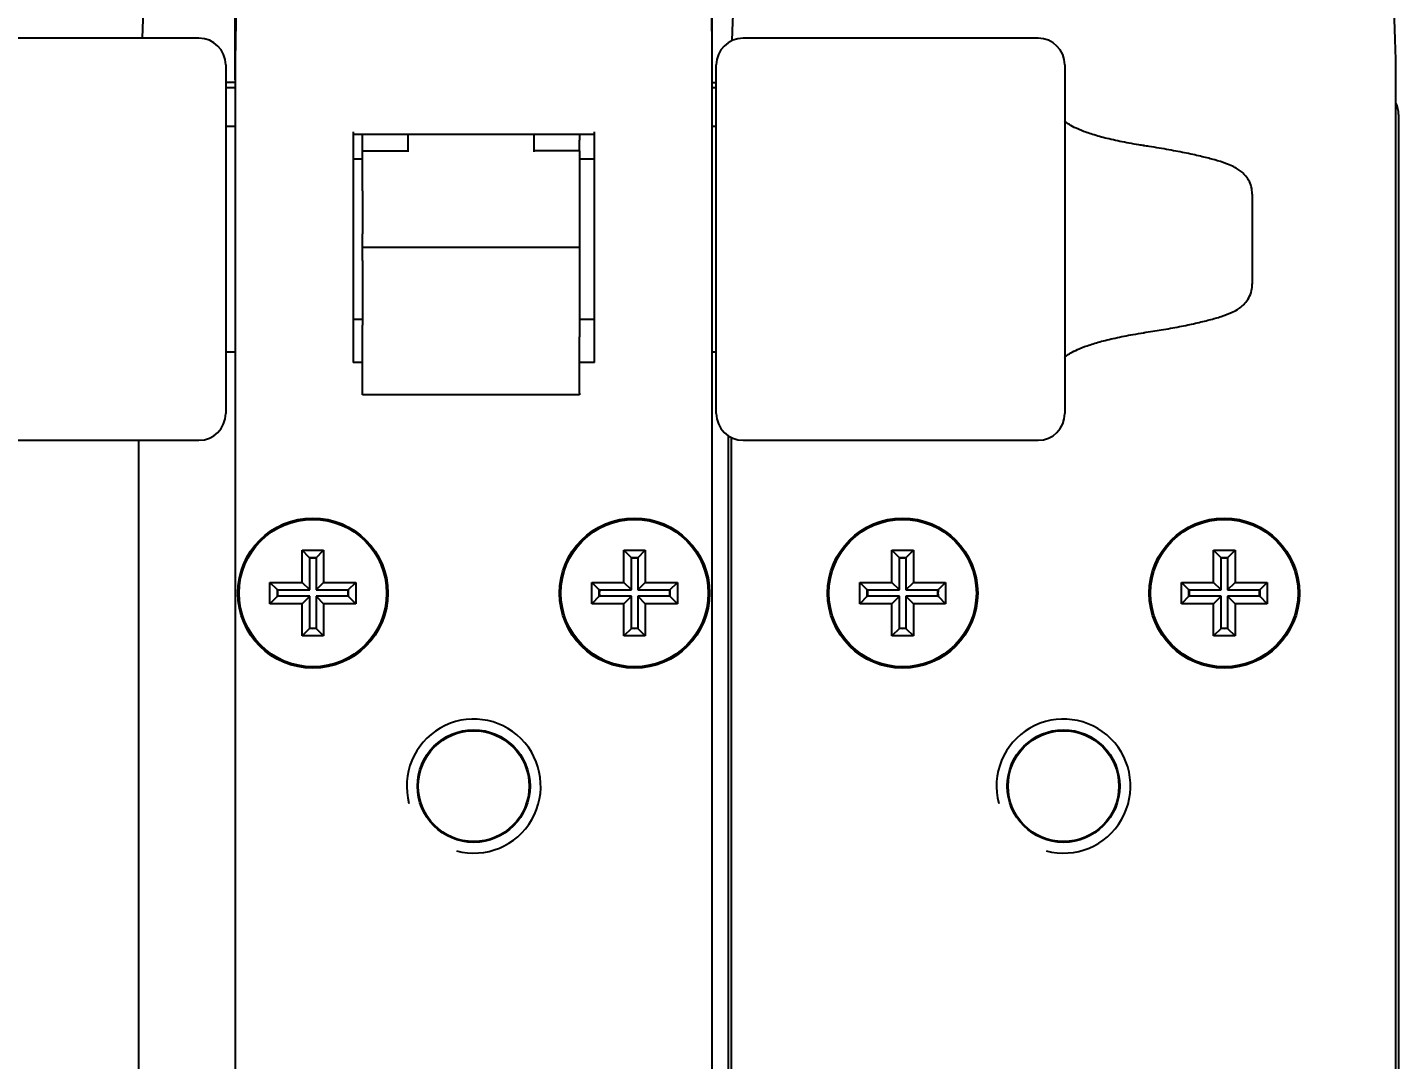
# Model space of a CAD drawing. Header units: millimetres. Extents: x -31 to 615, y 317 to 594.
# Drawn here: x -4.4 to 46.8, y 359.6 to 398.1 of the extents above; entities that cross this region are included whole.
import ezdxf
from ezdxf.enums import TextEntityAlignment as Align

# ---------------------------------------------------------------- set-up
doc = ezdxf.new("R2010")
doc.units = ezdxf.units.MM
doc.layers.add('Default', color=7, linetype='Continuous')
doc.layers.add('DV1_Default', color=7, linetype='Continuous')
doc.styles.add('SEACAD_Arial', font='arial.ttf')
doc.dimstyles.new('ISO', dxfattribs={"dimtxt": 1.75, "dimasz": 1.75, "dimexe": 0.875, "dimexo": 0, "dimgap": 0.4375, "dimtad": 1, "dimtxsty": 'SEACAD_Arial', "dimblk1": '_SE_FILLED', "dimblk2": '_SE_FILLED', "dimsah": 1, "dimcen": 0.875, "dimadec": 0, "dimazin": 0, "dimtfac": 0.5, "dimtdec": 3, "dimtmove": 0, "dimatfit": 3, "dimfxl": 1, "dimarcsym": 0})

# ---------------------------------------------------------------- blocks, each defined once
blk = doc.blocks.new('SE')
at = {"layer": 'DV1_Default', "color": 7, "linetype": 'Continuous'}
for p, q in [((2.0258093562, 397.709444767), (-8.9741906438, 397.709444767)), ((33.3258093562, 397.709444767), (22.3258093562, 397.709444767)), ((3.0258093562, 396.709444767), (3.0258093562, 383.709444767)), ((21.3258093562, 383.709444767), (21.3258093562, 396.709444767)), ((34.3258093562, 396.709444767), (34.3258093562, 383.709444767)), ((3.3758093562, 396.0554512654), (3.0258093562, 396.0554880017)), ((3.3758093562, 396.1520472549), (3.3758093549, 338.0094447669)), ((21.1758093549, 338.0094447669), (21.1758093549, 396.1515041083)), ((21.1758093562, 396.0554512682), (21.3258093562, 396.0554670123)), ((46.6758093583, 337.7594447667), (46.6758093583, 396.1558186286)), ((3.3758093541, 395.855451266), (3.0258093562, 395.855451266)), ((21.3258093562, 395.855451266), (21.1758093568, 395.855451266)), ((3.3758093549, 394.409444767), (3.0258093562, 394.409444767)), ((21.3258093562, 394.409444767), (21.1758093549, 394.409444767)), ((46.7758093583, 394.8554512652), (46.7758093583, 340.8094447667)), ((7.7758093549, 394.2094447671), (7.7758093549, 385.6094447671)), ((16.7758093549, 394.1094447671), (7.7758093549, 394.1094447671)), ((8.1258093562, 393.9094447669), (8.1258093562, 394.1094447671)), ((8.1258093562, 393.5091097656), (8.1258093562, 393.9094447669)), ((9.8258093562, 393.4665188869999), (9.8258093562, 394.1094447671)), ((14.5258093562, 393.4665188869999), (14.5258093562, 394.1094447671)), ((16.2258093562, 394.1094447671), (16.2258093562, 393.9094447669)), ((16.2258093562, 393.5091097656), (16.2258093562, 393.9094447669)), ((16.7758093549, 385.6094447671), (16.7758093549, 394.2094447671)), ((8.1258093562, 392.0094447669), (8.1258093562, 393.5091097656)), ((8.1258093562, 393.5091097656), (9.8258093562, 393.5091097656)), ((16.2258093562, 393.5091097656), (14.5258093562, 393.5091097656)), ((16.2258093562, 393.5091097656), (16.2258093562, 392.0094447669)), ((7.7758093549, 393.209444767), (8.1258093562, 393.209444767)), ((16.2258093562, 393.209444767), (16.7758093549, 393.209444767)), ((8.1258093562, 392.0094447669), (8.1258093562, 390.409444767)), ((16.2258093562, 392.0094447669), (16.2258093562, 390.409444767)), ((41.3258093562, 388.5369558614), (41.3258093562, 391.8846755367)), ((8.1258093562, 389.909444767), (8.1258093562, 390.409444767)), ((16.2258093562, 390.409444767), (16.2258093562, 389.909444767)), ((8.1258093562, 389.909444767), (16.2258093562, 389.909444767)), ((8.1258093562, 389.409444767), (8.1258093562, 389.909444767)), ((16.2258093562, 389.909444767), (16.2258093562, 389.409444767)), ((8.1258093562, 389.409444767), (8.1258093562, 386.9981199016)), ((16.2258093562, 389.409444767), (16.2258093562, 386.9981199016)), ((8.1258093562, 387.209444767), (7.7758093549, 387.209444767)), ((16.7758093549, 387.209444767), (16.2258093562, 387.209444767)), ((8.1258093562, 386.5651089787), (8.1258093562, 386.9981199016)), ((16.2258093562, 386.9981199016), (16.2258093562, 386.5651089787)), ((8.1258093562, 384.4670327674), (8.1258093562, 386.5651089787)), ((16.2258093562, 384.4670327674), (16.2258093562, 386.5651089787)), ((3.0258093562, 386.009444767), (3.3758093549, 386.009444767)), ((21.1758093549, 386.009444767), (21.3258093562, 386.009444767)), ((8.1258093562, 385.6094447671), (7.7758093549, 385.6094447671)), ((16.7758093549, 385.6094447671), (16.2258093562, 385.6094447671)), ((8.1258093562, 384.4000436902), (8.1258093562, 384.4670327674)), ((16.2258093562, 384.4000436902), (8.1258093562, 384.4000436902)), ((16.2258093562, 384.4670327674), (16.2258093562, 384.4000436902)), ((-8.9741906438, 382.709444767), (2.0258093562, 382.709444767)), ((-0.2241906459, 382.709444767), (-0.2241906459, 340.8094447675)), ((21.7758093556, 340.8094447667), (21.7758093556, 382.8742801130001)), ((21.8758093556, 382.8164162123001), (21.8758093556, 337.7594447667)), ((22.3258093562, 382.709444767), (33.3258093562, 382.709444767)), ((6.1553709975, 378.3298831242), (5.8758093549, 378.6094447669)), ((5.8758093549, 378.6094447669), (6.6758093549, 378.6094447669)), ((5.8758093549, 377.4094447669), (5.8758093549, 378.6094447669)), ((6.3962477122, 378.3298831242), (6.6758093549, 378.6094447669)), ((6.6758093549, 378.6094447669), (6.6758093549, 377.4094447669)), ((18.1553709975, 378.3298831242), (17.8758093549, 378.6094447669)), ((17.8758093549, 378.6094447669), (18.6758093549, 378.6094447669)), ((17.8758093549, 377.4094447669), (17.8758093549, 378.6094447669)), ((18.3962477122, 378.3298831242), (18.6758093549, 378.6094447669)), ((18.6758093549, 378.6094447669), (18.6758093549, 377.4094447669)), ((28.1553709996, 378.3298831235), (27.8758093569, 378.6094447661)), ((27.8758093569, 378.6094447661), (28.6758093569, 378.6094447661)), ((27.8758093569, 377.4094447661), (27.8758093569, 378.6094447661)), ((28.3962477143, 378.3298831235), (28.6758093569, 378.6094447661)), ((28.6758093569, 378.6094447661), (28.6758093569, 377.4094447661)), ((40.1553709996, 378.3298831235), (39.8758093569, 378.6094447661)), ((39.8758093569, 378.6094447661), (40.6758093569, 378.6094447661)), ((39.8758093569, 377.4094447661), (39.8758093569, 378.6094447661)), ((40.3962477143, 378.3298831235), (40.6758093569, 378.6094447661)), ((40.6758093569, 378.6094447661), (40.6758093569, 377.4094447661)), ((6.1553709975, 378.3298831242), (6.157932524, 378.3194727219)), ((6.157932524, 377.1273215978), (6.157932524, 378.3194727219)), ((6.393686185700001, 378.3194727219), (6.3962477122, 378.3298831242)), ((6.393686185700001, 378.3194727219), (6.393686185700001, 377.1273215978)), ((18.1553709975, 378.3298831242), (18.157932524, 378.3194727219)), ((18.157932524, 377.1273215978), (18.157932524, 378.3194727219)), ((18.3936861857, 378.3194727219), (18.3962477122, 378.3298831242)), ((18.3936861857, 378.3194727219), (18.3936861857, 377.1273215978)), ((28.1553709996, 378.3298831235), (28.1579325261, 378.3194727211)), ((28.1579325261, 377.127321597), (28.1579325261, 378.3194727211)), ((28.3936861878, 378.3194727211), (28.3962477143, 378.3298831235)), ((28.3936861878, 378.3194727211), (28.3936861878, 377.127321597)), ((40.1553709996, 378.3298831235), (40.1579325261, 378.3194727211)), ((40.1579325261, 377.127321597), (40.1579325261, 378.3194727211)), ((40.3936861878, 378.3194727211), (40.3962477143, 378.3298831235)), ((40.3936861878, 378.3194727211), (40.3936861878, 377.127321597)), ((4.9553709975, 377.1298831242), (4.6758093549, 377.4094447669)), ((4.6758093549, 376.6094447669), (4.6758093549, 377.4094447669)), ((4.6758093549, 377.4094447669), (5.8758093549, 377.4094447669)), ((4.9657813999, 377.1273215978), (4.9553709975, 377.1298831242)), ((4.9657813999, 377.1273215978), (6.157932524, 377.1273215978)), ((6.157932524, 377.1273215978), (5.8758093549, 377.4094447669)), ((6.393686185700001, 377.1273215978), (6.6758093549, 377.4094447669)), ((6.393686185700001, 377.1273215978), (7.5858373098, 377.1273215978)), ((6.6758093549, 377.4094447669), (7.8758093549, 377.4094447669)), ((7.5962477122, 377.1298831242), (7.5858373098, 377.1273215978)), ((7.5962477122, 377.1298831242), (7.8758093549, 377.4094447669)), ((7.8758093549, 377.4094447669), (7.8758093549, 376.6094447669)), ((16.9553709975, 377.1298831242), (16.6758093549, 377.4094447669)), ((16.6758093549, 376.6094447669), (16.6758093549, 377.4094447669)), ((16.6758093549, 377.4094447669), (17.8758093549, 377.4094447669)), ((16.9657813999, 377.1273215978), (16.9553709975, 377.1298831242)), ((16.9657813999, 377.1273215978), (18.157932524, 377.1273215978)), ((18.157932524, 377.1273215978), (17.8758093549, 377.4094447669)), ((18.3936861857, 377.1273215978), (18.6758093549, 377.4094447669)), ((18.3936861857, 377.1273215978), (19.5858373098, 377.1273215978)), ((18.6758093549, 377.4094447669), (19.8758093549, 377.4094447669)), ((19.5962477122, 377.1298831242), (19.5858373098, 377.1273215978)), ((19.5962477122, 377.1298831242), (19.8758093549, 377.4094447669)), ((19.8758093549, 377.4094447669), (19.8758093549, 376.6094447669)), ((26.9553709996, 377.1298831235), (26.6758093569, 377.4094447661)), ((26.6758093569, 376.6094447661), (26.6758093569, 377.4094447661)), ((26.6758093569, 377.4094447661), (27.8758093569, 377.4094447661)), ((26.965781402, 377.127321597), (26.9553709996, 377.1298831235)), ((26.965781402, 377.127321597), (28.1579325261, 377.127321597)), ((28.1579325261, 377.127321597), (27.8758093569, 377.4094447661)), ((28.3936861878, 377.127321597), (28.6758093569, 377.4094447661)), ((28.3936861878, 377.127321597), (29.5858373119, 377.127321597)), ((28.6758093569, 377.4094447661), (29.8758093569, 377.4094447661)), ((29.5962477143, 377.1298831235), (29.5858373119, 377.127321597)), ((29.5962477143, 377.1298831235), (29.8758093569, 377.4094447661)), ((29.8758093569, 377.4094447661), (29.8758093569, 376.6094447661)), ((38.9553709996, 377.1298831235), (38.6758093569, 377.4094447661)), ((38.6758093569, 376.6094447661), (38.6758093569, 377.4094447661)), ((38.6758093569, 377.4094447661), (39.8758093569, 377.4094447661)), ((38.965781402, 377.127321597), (38.9553709996, 377.1298831235)), ((38.965781402, 377.127321597), (40.1579325261, 377.127321597)), ((40.1579325261, 377.127321597), (39.8758093569, 377.4094447661)), ((40.3936861878, 377.127321597), (40.6758093569, 377.4094447661)), ((40.3936861878, 377.127321597), (41.5858373119, 377.127321597)), ((40.6758093569, 377.4094447661), (41.8758093569, 377.4094447661)), ((41.5962477143, 377.1298831235), (41.5858373119, 377.127321597)), ((41.5962477143, 377.1298831235), (41.8758093569, 377.4094447661)), ((41.8758093569, 377.4094447661), (41.8758093569, 376.6094447661)), ((4.9553709975, 376.8890064096), (4.6758093549, 376.6094447669)), ((5.8758093549, 376.6094447669), (4.6758093549, 376.6094447669)), ((4.9553709975, 376.8890064096), (4.9657813999, 376.891567936)), ((6.157932524, 376.891567936), (4.9657813999, 376.891567936)), ((6.157932524, 376.891567936), (5.8758093549, 376.6094447669)), ((5.8758093549, 375.4094447669), (5.8758093549, 376.6094447669)), ((6.157932524, 375.6994168119001), (6.157932524, 376.891567936)), ((7.5858373098, 376.891567936), (6.393686185700001, 376.891567936)), ((6.393686185700001, 376.891567936), (6.6758093549, 376.6094447669)), ((6.393686185700001, 376.891567936), (6.393686185700001, 375.6994168119001)), ((7.8758093549, 376.6094447669), (6.6758093549, 376.6094447669)), ((6.6758093549, 376.6094447669), (6.6758093549, 375.4094447669)), ((7.5858373098, 376.891567936), (7.5962477122, 376.8890064096)), ((7.5962477122, 376.8890064096), (7.8758093549, 376.6094447669)), ((16.9553709975, 376.8890064096), (16.6758093549, 376.6094447669)), ((17.8758093549, 376.6094447669), (16.6758093549, 376.6094447669)), ((16.9553709975, 376.8890064096), (16.9657813999, 376.891567936)), ((18.157932524, 376.891567936), (16.9657813999, 376.891567936)), ((18.157932524, 376.891567936), (17.8758093549, 376.6094447669)), ((17.8758093549, 375.4094447669), (17.8758093549, 376.6094447669)), ((18.157932524, 375.6994168119001), (18.157932524, 376.891567936)), ((19.5858373098, 376.891567936), (18.3936861857, 376.891567936)), ((18.3936861857, 376.891567936), (18.6758093549, 376.6094447669)), ((18.3936861857, 376.891567936), (18.3936861857, 375.6994168119001)), ((19.8758093549, 376.6094447669), (18.6758093549, 376.6094447669)), ((18.6758093549, 376.6094447669), (18.6758093549, 375.4094447669)), ((19.5858373098, 376.891567936), (19.5962477122, 376.8890064096)), ((19.5962477122, 376.8890064096), (19.8758093549, 376.6094447669)), ((26.9553709996, 376.8890064088), (26.6758093569, 376.6094447661)), ((27.8758093569, 376.6094447661), (26.6758093569, 376.6094447661)), ((26.9553709996, 376.8890064088), (26.965781402, 376.8915679353)), ((28.1579325261, 376.8915679353), (26.965781402, 376.8915679353)), ((28.1579325261, 376.8915679353), (27.8758093569, 376.6094447661)), ((27.8758093569, 375.4094447661), (27.8758093569, 376.6094447661)), ((28.1579325261, 375.6994168111), (28.1579325261, 376.8915679353)), ((29.5858373119, 376.8915679353), (28.3936861878, 376.8915679353)), ((28.3936861878, 376.8915679353), (28.6758093569, 376.6094447661)), ((28.3936861878, 376.8915679353), (28.3936861878, 375.6994168111)), ((29.8758093569, 376.6094447661), (28.6758093569, 376.6094447661)), ((28.6758093569, 376.6094447661), (28.6758093569, 375.4094447661)), ((29.5858373119, 376.8915679353), (29.5962477143, 376.8890064088)), ((29.5962477143, 376.8890064088), (29.8758093569, 376.6094447661)), ((38.9553709996, 376.8890064088), (38.6758093569, 376.6094447661)), ((39.8758093569, 376.6094447661), (38.6758093569, 376.6094447661)), ((38.9553709996, 376.8890064088), (38.965781402, 376.8915679353)), ((40.1579325261, 376.8915679353), (38.965781402, 376.8915679353)), ((40.1579325261, 376.8915679353), (39.8758093569, 376.6094447661)), ((39.8758093569, 375.4094447661), (39.8758093569, 376.6094447661)), ((40.1579325261, 375.6994168111), (40.1579325261, 376.8915679353)), ((41.5858373119, 376.8915679353), (40.3936861878, 376.8915679353)), ((40.3936861878, 376.8915679353), (40.6758093569, 376.6094447661)), ((40.3936861878, 376.8915679353), (40.3936861878, 375.6994168111)), ((41.8758093569, 376.6094447661), (40.6758093569, 376.6094447661)), ((40.6758093569, 376.6094447661), (40.6758093569, 375.4094447661)), ((41.5858373119, 376.8915679353), (41.5962477143, 376.8890064088)), ((41.5962477143, 376.8890064088), (41.8758093569, 376.6094447661)), ((6.1553709975, 375.6890064096), (5.8758093549, 375.4094447669)), ((6.157932524, 375.6994168119001), (6.1553709975, 375.6890064096)), ((6.3962477122, 375.6890064096), (6.393686185700001, 375.6994168119001)), ((6.3962477122, 375.6890064096), (6.6758093549, 375.4094447669)), ((18.1553709975, 375.6890064096), (17.8758093549, 375.4094447669)), ((18.157932524, 375.6994168119001), (18.1553709975, 375.6890064096)), ((18.3962477122, 375.6890064096), (18.3936861857, 375.6994168119001)), ((18.3962477122, 375.6890064096), (18.6758093549, 375.4094447669)), ((28.1553709996, 375.6890064088), (27.8758093569, 375.4094447661)), ((28.1579325261, 375.6994168111), (28.1553709996, 375.6890064088)), ((28.3962477143, 375.6890064088), (28.3936861878, 375.6994168111)), ((28.3962477143, 375.6890064088), (28.6758093569, 375.4094447661)), ((40.1553709996, 375.6890064088), (39.8758093569, 375.4094447661)), ((40.1579325261, 375.6994168111), (40.1553709996, 375.6890064088)), ((40.3962477143, 375.6890064088), (40.3936861878, 375.6994168111)), ((40.3962477143, 375.6890064088), (40.6758093569, 375.4094447661)), ((6.6758093549, 375.4094447669), (5.8758093549, 375.4094447669)), ((18.6758093549, 375.4094447669), (17.8758093549, 375.4094447669)), ((28.6758093569, 375.4094447661), (27.8758093569, 375.4094447661)), ((40.6758093569, 375.4094447661), (39.8758093569, 375.4094447661))]:
    blk.add_line(p, q, dxfattribs=at)
for centre, radius in [((6.2758093549, 377.0094447669), 2.80000000000018), ((6.2758093549, 377.0094447669), 2.75), ((18.2758093549, 377.0094447669), 2.80000000000018), ((18.2758093549, 377.0094447669), 2.75), ((28.2758093569, 377.0094447661), 2.80000000000018), ((28.2758093569, 377.0094447661), 2.75), ((40.2758093569, 377.0094447661), 2.80000000000018), ((40.2758093569, 377.0094447661), 2.75), ((12.2758093549, 369.8094447669999), 2.099999999999909), ((12.2758093562, 369.8094447669), 2.067), ((34.2758093569, 369.8094447662), 2.099999999999909), ((34.2758093562, 369.8094447662), 2.067)]:
    blk.add_circle(centre, radius, dxfattribs=at)
for centre, radius, start, end in [((49.7218776384, 396.0491157505001), 49.84618249076379, 152.2709506274, 178.0911788975), ((128.3755149384, 395.8807460108999), 125.000000000041, 169.2938153046, 179.8756445723), ((-103.8238962273, 395.880746011), 124.9999999999577, 0.1246048873, 10.7061846954), ((71.7218776391, 396.0491157497), 49.84618249076378, 152.2709506273, 178.2004990179), ((-3.170258926, 396.0491157497), 49.84618249076379, 0.1226498998, 27.7290493726), ((2.0258093562, 396.709444767), 1.000000000000008, 0, 90), ((22.3258093562, 396.709444767), 1.000000000000008, 90, 180), ((33.3258093562, 396.709444767), 1.000000000000001, 0, 90), ((20.6758089402, 396.1515041078), 0.5000004146298309, 5.35e-08, 0.1246048374), ((45.7758093583, 394.8554512652), 1.000000000000001, 0, 25.8419327632), ((2.0258093562, 383.709444767), 1.000000000000001, 270, 0), ((22.3258093562, 383.709444767), 1.000000000000001, 180, 270), ((33.3258093562, 383.709444767), 1.000000000000001, 270, 0), ((6.2758093549, 382.6240545908), 4.295860098107038, 268.3934500373, 271.6065499627), ((6.2758093549, 377.0094447669), 1.315320565519103, 84.85834978840002, 95.1416502116), ((18.2758093549, 382.6240545908), 4.295860098107038, 268.3934500373, 271.6065499627), ((18.2758093549, 377.0094447669), 1.315320565519103, 84.85834978840002, 95.1416502116), ((28.2758093569, 382.6240545901), 4.295860098107038, 268.3934500373, 271.6065499627), ((28.2758093569, 377.0094447661), 1.315320565519103, 84.85834978840002, 95.1416502116), ((40.2758093569, 382.6240545901), 4.295860098107038, 268.3934500373, 271.6065499627), ((40.2758093569, 377.0094447661), 1.315320565519103, 84.85834978840002, 95.1416502116), ((0.6611995309, 377.0094447669), 4.295860098114656, 358.3934500373001, 1.6065499627), ((6.2758093549, 377.0094447669), 1.315320565519103, 174.8583497884, 185.1416502116), ((6.2758093549, 377.0094447669), 1.315320565519102, 354.8583497883999, 5.1416502116), ((11.8904191788, 377.0094447669), 4.295860098114249, 178.3934500373, 181.6065499627), ((12.6611995309, 377.0094447669), 4.295860098114656, 358.3934500373001, 1.6065499627), ((18.2758093549, 377.0094447669), 1.315320565519103, 174.8583497884, 185.1416502116), ((18.2758093549, 377.0094447669), 1.315320565519102, 354.8583497883999, 5.1416502116), ((23.8904191788, 377.0094447669), 4.295860098114249, 178.3934500373, 181.6065499627), ((22.661199533, 377.0094447661), 4.295860098114656, 358.3934500373001, 1.6065499627), ((28.2758093569, 377.0094447661), 1.315320565519103, 174.8583497884, 185.1416502116), ((28.2758093569, 377.0094447661), 1.315320565519102, 354.8583497883999, 5.1416502116), ((33.8904191809, 377.0094447661), 4.295860098114249, 178.3934500373, 181.6065499627), ((34.661199533, 377.0094447661), 4.295860098114656, 358.3934500373001, 1.6065499627), ((40.2758093569, 377.0094447661), 1.315320565519103, 174.8583497884, 185.1416502116), ((40.2758093569, 377.0094447661), 1.315320565519102, 354.8583497883999, 5.1416502116), ((45.8904191809, 377.0094447661), 4.295860098114249, 178.3934500373, 181.6065499627), ((6.2758093549, 371.394834943), 4.295860098114255, 88.3934500373, 91.60654996270002), ((6.2758093549, 377.0094447669), 1.315320565519103, 264.8583497884, 275.1416502116), ((18.2758093549, 371.394834943), 4.295860098114255, 88.3934500373, 91.60654996270002), ((18.2758093549, 377.0094447669), 1.315320565519103, 264.8583497884, 275.1416502116), ((28.2758093569, 371.3948349422), 4.295860098114255, 88.3934500373, 91.60654996270002), ((28.2758093569, 377.0094447661), 1.315320565519103, 264.8583497884, 275.1416502116), ((40.2758093569, 371.3948349422), 4.295860098114255, 88.3934500373, 91.60654996270002), ((40.2758093569, 377.0094447661), 1.315320565519103, 264.8583497884, 275.1416502116), ((12.2758093562, 369.8094447669), 2.5, 255, 195), ((34.2758093562, 369.8094447662), 2.5, 255, 195)]:
    blk.add_arc(centre, radius, start, end, dxfattribs=at)
for centre, major_axis, ratio, start_param, end_param in [((37.1193437639, 392.7084952892), (-0.1490017270699799, -0.9888369356624156), 0.7024820866, 3.119588178762933, 3.155396598609805), ((37.1193437639, 387.7126533819), (-0.1490878957238588, 0.9888239476006158), 0.702477413, 3.132124352436311, 3.165852929342754)]:
    blk.add_ellipse(centre, major_axis=major_axis, ratio=ratio, start_param=start_param, end_param=end_param, dxfattribs=at)
for points, knots in [([(37.28435879210343, 393.7017600573929), (37.21330892872339, 393.7118146864648), (36.90343272356912, 393.755869941406), (36.36797826134931, 393.8581033033714), (35.7490208190296, 393.9995024548946), (35.2291315846585, 394.1528940217256), (34.82218212327609, 394.307887992814), (34.5344977732595, 394.4536817253219), (34.36839172624881, 394.5712733070447), (34.32749593088035, 394.6162142470192), (34.31767466121455, 394.6285381341235)], [0, 0, 0, 0, 0.0359580026780617, 0.1835266075270101, 0.3304946202755359, 0.4751785012714816, 0.6157739965399112, 0.7505189547017923, 0.8782990249775989, 1, 1, 1, 1]), ([(41.31704475017015, 391.8855345913705), (41.31090090292717, 391.9924257520636), (41.29880758732547, 392.1727687621289), (41.1839014847794, 392.4261674787087), (41.04273846789643, 392.6130460408982), (40.89287094136118, 392.7484802144521), (40.73836561673479, 392.8521362310836), (40.55339981741715, 392.9477162880909), (40.29936853402184, 393.0497688970913), (39.93891900363652, 393.1641460623775), (39.4560173681966, 393.2899261016185), (38.88609329191782, 393.4167430857701), (38.22423632753823, 393.5428926291228), (37.66069938855936, 393.6399285176324), (37.33666408613641, 393.6864305543626), (37.25855498152968, 393.6976142201092)], [0, 0, 0, 0, 0.0377068464304526, 0.0755592692286983, 0.1127424711992196, 0.1521952181324568, 0.1983706873618291, 0.2591424621718008, 0.3518479814429878, 0.4785016758500861, 0.5979104155854233, 0.7239832188228172, 0.846908978351537, 0.9684778308602988, 1, 1, 1, 1]), ([(37.26215024880522, 386.7232891152453), (37.50863529274638, 386.7611456448021), (37.95423193630625, 386.8300864887652), (38.61614417246702, 386.9510229610003), (39.21431537581964, 387.0754451472733), (39.73453379760159, 387.2012028046937), (40.17701855358436, 387.3292901008782), (40.49287680846317, 387.4449532152212), (40.73097845594319, 387.5628666122839), (40.91558154821506, 387.6895839856247), (41.0814815922302, 387.8497064471472), (41.22587202574577, 388.0705843653201), (41.31659104460832, 388.3221581432184), (41.31189926701702, 388.4753726995381), (41.30941627750323, 388.5411344579221)], [0, 0, 0, 0, 0.1040301146324205, 0.2238725820128891, 0.3448385417345464, 0.4672203351709824, 0.5922131904576209, 0.7242514165604262, 0.8041870559171928, 0.8547500942308294, 0.8964178254128626, 0.9366133134432374, 0.9769112528122024, 1, 1, 1, 1]), ([(34.31845514731892, 385.7928015333299), (34.32838815941343, 385.8051595889391), (34.36935437267532, 385.8498491930316), (34.52831444201228, 385.9626371850201), (34.79352209835965, 386.0989035110263), (35.15522583775804, 386.2418268356077), (35.62456061187838, 386.3873783357252), (36.19625699898926, 386.5268419647552), (36.76941414283795, 386.6413792033036), (37.13536876493515, 386.6963390791299), (37.28703293987477, 386.7188934117983)], [0, 0, 0, 0, 0.1189485844098845, 0.2472105799192371, 0.369813702576557, 0.4990700076412335, 0.634914782211282, 0.7762547200670304, 0.9215195653594986, 1, 1, 1, 1])]:
    blk.add_open_spline(points, degree=3, knots=knots, dxfattribs=at)
blk = doc.blocks.new('DMBLK91')
at = {"layer": 'Default', "linetype": 'Continuous', "transparency": 16777216}
for points in [[(1.625809302175089, 411.7040406066461), (1.625809302175089, 411.1207072553073), (3.375809356191799, 411.4123739309767)], [(22.92580940887188, 411.7040406066461), (21.17580935485518, 411.4123739309767), (22.92580940887188, 411.1207072553073)]]:
    blk.add_hatch(color=7, dxfattribs=at).paths.add_polyline_path(points)
at = {"layer": 'Default', "color": 7, "linetype": 'Continuous', "transparency": 16777216}
for p, q in [((3.3758093562, 396.1520472549), (3.3758093562, 412.287373958)), ((21.1758093549, 396.1515041083), (21.1758093549, 412.287373958)), ((-13.5312679265, 411.412373931), (24.6758085635, 411.412373931))]:
    blk.add_line(p, q, dxfattribs=at)
at = {"layer": 'Default', "color": 7, "linetype": 'Continuous', "transparency": 16777216, "style": 'SEACAD_Arial'}
blk.add_text('18', height=1.75, dxfattribs=at).set_placement((-12.9187685259, 413.599873931), align=Align.TOP_LEFT)
blk = doc.blocks.new('_SE_FILLED')
at = {"color": 0}
blk.add_line((0, 0), (-1, 0), dxfattribs=at)
blk.add_solid([(0, 0), (-1, -0.1665), (-1, 0.1665), (0, 0)], dxfattribs=at)

msp = doc.modelspace()

# ---------------------------------------------------------------- block references
at = {"layer": 'Default'}
msp.add_blockref('SE', (0, 0), dxfattribs=at)

# ---------------------------------------------------------------- dimensions: what is measured, and where the dimension line sits
at = {"layer": 'Default', "color": 7, "linetype": 'Continuous'}
dim = msp.add_linear_dim(base=(3.3758093562, 411.412373931), p1=(3.3758093562, 396.1520472549), p2=(21.1758093549, 396.1515041083), angle=359.99825168495335, text='\\A1;<>', dimstyle='ISO', override={"dimdec": 0}, dxfattribs=at)
dim.commit()
dim.dimension.update_dxf_attribs({"geometry": 'DMBLK91', "text_midpoint": (-9.5671380911, 411.412373931), "dimtype": 161})

doc.saveas('drawing.dxf')
